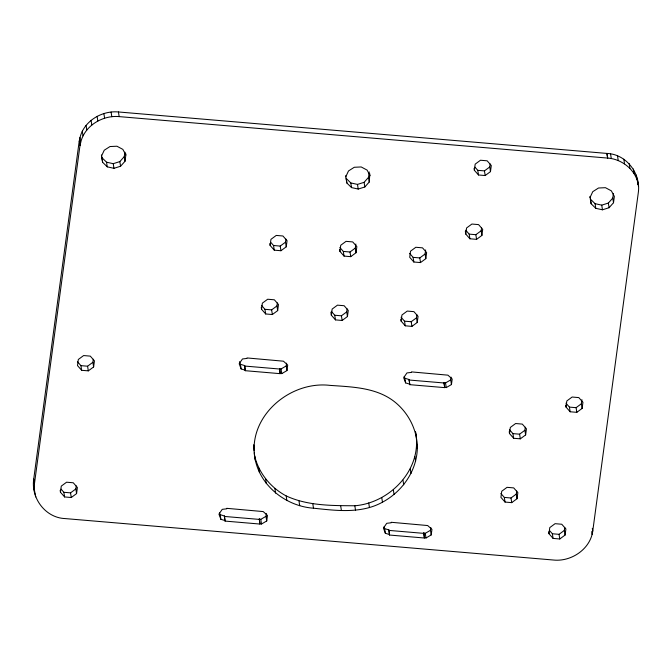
<?xml version="1.0" encoding="UTF-8"?>
<svg xmlns="http://www.w3.org/2000/svg" width="672" height="672" viewBox="0 0 672 672"><rect width="100%" height="100%" fill="white"/><g stroke="black" fill="none" stroke-linecap="round" stroke-linejoin="round"><path stroke-width="1.01" d="M79.439 140.918C81.547 122.59 100.783 110.275 118.432 111.964L606.942 153.426C626.464 154.165 641.155 173.712 638.266 192.948L592.754 531.098C590.344 548.999 571.41 561.893 553.568 560.036L65.058 518.574C45.536 517.835 30.845 498.288 33.734 479.052L79.246 140.902L80.17 145.572L79.246 140.902M34.331 490.409L34.457 483.706L79.976 145.555M637.619 184.464L637.669 181.591M80.17 145.572C82.278 127.243 101.514 114.929 119.162 116.609L607.673 158.08C622.331 159.079 637.056 170.713 638.4 186.245M60.455 492.232L61.278 486.125L66.578 482.21L73.256 482.773L77.389 487.494L76.574 493.592L71.266 497.515L64.596 496.944L60.455 492.232L60.161 490.367M76.574 493.592L75.844 488.947L76.255 485.89M93.618 366.946L94.441 360.847L90.3 356.126L83.622 355.555L78.322 359.478L77.498 365.576L81.64 370.297L88.318 370.86L93.618 366.946L92.887 362.292L93.299 359.243M125.009 161.272L125.849 154.98L122.842 149.369L116.936 146.227L110.006 146.538L104.252 150.217L101.497 156.089L102.623 162.288L107.268 166.849L113.963 168.328L120.574 166.244L125.009 161.272L124.278 156.618L124.883 152.124M266.364 513.551L265.986 516.314L260.786 519.364L259.283 518.91L259.946 524.051L225.053 521.086L224.389 515.945L220.156 514.668L219.509 512.938M286.608 363.166L286.23 365.929L281.03 368.987L279.527 368.525L280.19 373.666L245.297 370.7L244.633 365.568L240.4 364.291L239.425 361.679M225.053 521.086L224.389 515.945M245.297 370.7L244.633 365.568M261.542 309.246L262.366 303.148L267.666 299.233L274.344 299.796L278.485 304.517L277.662 310.615L272.362 314.53L265.684 313.967L261.542 309.246L261.248 307.39M270.127 245.448L270.95 239.341L276.251 235.427L282.929 235.99L287.07 240.71L286.247 246.817L280.946 250.732L274.268 250.16L270.127 245.448L269.842 243.583M255.326 460.345C246.137 417.841 289.17 380.512 330.028 385.384C352.674 386.988 377.513 387.425 395.85 402.83C409.198 414.078 417.446 430.87 417.346 448.409C416.665 471.131 402.2 491.593 382.469 502.194C361.259 513.904 336.496 510.628 313.496 508.2C284.189 506.15 256.276 482.983 254.318 452.735M277.662 310.615L276.931 305.962L277.343 302.912M286.247 246.817L285.524 242.164L285.936 239.106M259.946 524.051L259.283 518.91M280.19 373.666L279.527 368.525M260.014 523.564L261.517 524.017L266.717 520.968L267.464 515.432L263.197 511.577L226.766 508.326L226.708 508.813L222.23 509.351L218.929 514.114L220.886 519.322L225.12 520.598M280.249 373.178L281.761 373.632L286.961 370.583L287.708 365.047L283.433 361.192L247.01 357.941L246.943 358.428L242.474 358.966L239.173 363.728L241.13 368.945L245.356 370.222M331.33 315.176L332.153 309.07L337.453 305.155L344.131 305.718L348.272 310.439L347.449 316.546L342.149 320.46L335.471 319.889L331.33 315.176L330.893 312.379M339.914 251.37L340.738 245.263L346.038 241.349L352.716 241.92L356.857 246.632L356.034 252.739L350.734 256.654L344.056 256.091L339.914 251.37L339.629 249.505M347.449 316.546L346.718 311.892L347.13 308.834M356.034 252.739L355.312 248.086L355.858 244.02M345.668 175.72L346.878 183.028L351.523 187.589L358.218 189.059L364.829 186.976L369.256 182.003L368.533 177.349L369.256 171.956M369.256 182.003L369.81 173.846M401.117 321.098L401.94 314.992L407.24 311.077L413.918 311.648L418.06 316.361L417.236 322.468L411.936 326.382L405.258 325.811L401.117 321.098L400.823 319.234M417.236 322.468L416.506 317.814L416.917 314.765M425.821 258.661L426.644 252.563L422.503 247.842L415.825 247.271L410.525 251.194L409.702 257.292L413.843 262.013L420.521 262.576L425.821 258.661L425.09 254.008L425.645 249.942M430.853 527.512L430.475 530.284L425.275 533.333L423.772 532.871L424.435 538.012L389.542 535.046L388.878 529.914L384.644 528.637L383.998 526.898M451.088 377.126L450.719 379.898L445.519 382.948L444.007 382.494L444.671 387.626L409.777 384.67L409.114 379.529L404.888 378.252L404.233 376.513M389.542 535.046L388.878 529.914M409.777 384.67L409.114 379.529M254.596 455.692C258.594 473.012 270.606 487.578 286.163 495.919C307.482 505.806 331.766 505.63 354.833 505.764C390.508 502.858 423.007 468.712 415.481 431.936M424.435 538.012L423.772 532.871M444.671 387.626L444.007 382.494M465.772 234.066L466.595 227.959L471.895 224.045L478.573 224.608L482.706 229.328L481.891 235.435L476.582 239.35L469.913 238.778L465.772 234.066L465.335 231.269M474.356 170.26L475.18 164.153L480.48 160.238L487.158 160.81L491.299 165.522L490.476 171.629L485.176 175.543L478.498 174.98L474.356 170.26L474.062 168.395M424.494 537.524L426.006 537.986L431.206 534.929L431.953 529.393L427.678 525.546L391.255 522.287L391.188 522.774L386.719 523.312L383.418 528.074L385.375 533.291L389.6 534.568M444.738 387.148L446.25 387.601L451.45 384.552L452.197 379.016L447.922 375.161L411.499 371.902L411.432 372.389L406.963 372.926L403.662 377.689L405.619 382.906L409.844 384.182M481.891 235.435L481.16 230.782L481.572 227.724M490.476 171.629L489.745 166.975L490.157 163.926M509.502 433.549L510.325 427.442L515.626 423.528L522.304 424.099L526.445 428.812L525.622 434.918L520.321 438.833L513.643 438.27L509.502 433.549L509.208 431.684M517.028 498.725L517.852 492.618L513.71 487.897L507.041 487.334L501.732 491.249L500.917 497.356L505.05 502.068L511.728 502.639L517.028 498.725L516.306 494.071L516.718 491.014M525.622 434.918L524.891 430.265L525.302 427.216M548.957 533.694L549.78 527.596L555.08 523.681L561.758 524.244L565.9 528.965L565.076 535.063L559.776 538.978L553.098 538.415L548.957 533.694L548.671 531.838M566.009 407.047L566.832 400.94L572.132 397.026L578.81 397.597L582.943 402.31L582.128 408.416L576.82 412.331L570.15 411.768L566.009 407.047L565.715 405.191M565.076 535.063L564.346 530.41L564.757 527.36M582.128 408.416L581.398 403.763L581.944 399.697M589.915 196.451L591.133 203.759L595.778 208.32L602.465 209.798L609.076 207.715L613.511 202.734L612.78 198.08L613.385 193.586M613.511 202.734L614.359 196.442L611.352 190.84L605.447 187.69L598.508 188.009L592.754 191.688L590.008 197.56M345.752 176.828L348.499 170.957L354.262 167.278L361.192 166.958L367.097 170.1L370.104 175.711M101.413 154.98L101.892 157.643L106.546 162.204L113.232 163.674L119.843 161.591L124.278 156.618M346.878 183.028L346.147 178.374L350.792 182.935L357.487 184.405L364.098 182.33L368.533 177.349M591.133 203.759L590.402 199.105L595.048 203.666L601.742 205.145L608.353 203.062L612.78 198.08M77.465 361.712L80.909 365.644L87.587 366.206L92.887 362.292M270.782 242.365L273.546 245.507L280.216 246.078L285.524 242.164M261.5 305.382L264.953 309.313L271.631 309.876L276.931 305.962M339.881 247.506L343.333 251.437L350.003 252L355.312 248.086M475.012 167.177L477.767 170.327L484.445 170.89L489.745 166.975M61.102 489.149L63.865 492.29L70.543 492.862L75.844 488.947M331.288 311.304L334.74 315.235L341.418 315.806L346.718 311.892M409.668 253.428L413.112 257.359L419.79 257.922L425.09 254.008M465.73 230.194L469.182 234.125L475.86 234.696L481.16 230.782M401.075 317.234L404.527 321.166L411.205 321.728L416.506 317.814M509.46 429.685L512.912 433.616L519.59 434.179L524.891 430.265M565.967 403.183L569.419 407.114L576.097 407.677L581.398 403.763M500.875 493.483L504.328 497.414L510.997 497.986L516.306 494.071M549.612 530.62L552.367 533.761L559.045 534.324L564.346 530.41M244.566 366.047L279.46 369.012M409.055 380.016L443.948 382.973M224.322 516.432L259.216 519.397M388.811 530.393L423.704 533.358M33.6 485.755L35.725 496.936M636.275 175.064L636.997 179.718M633.402 168.974L634.133 173.628M629.185 163.607L629.916 168.26M623.809 159.18L624.54 163.834M617.518 155.904L618.24 160.558M610.562 153.913L611.293 158.567M606.942 153.426L607.673 158.08M606.917 153.602L607.648 158.256M608.353 203.062L609.076 207.715M601.742 205.145L602.465 209.798M595.048 203.666L595.778 208.32M576.097 407.677L576.82 412.331M592.318 528.31L592.754 531.098M591.671 531.628L592.108 534.416M569.419 407.114L570.15 411.768M559.045 534.324L559.776 538.978M552.367 533.761L553.098 538.415M484.445 170.89L485.176 175.543M519.59 434.179L520.321 438.833M477.767 170.327L478.498 174.98M512.912 433.616L513.643 438.27M475.86 234.696L476.582 239.35M510.997 497.986L511.728 502.639M469.182 234.125L469.913 238.778M504.328 497.414L505.05 502.068M450.719 379.898L451.45 384.552M445.519 382.948L446.25 387.601M419.79 257.922L420.521 262.576M413.112 257.359L413.843 262.013M411.205 321.728L411.936 326.382M404.527 321.166L405.258 325.811M415.531 431.886L416.119 435.607M430.475 530.284L431.206 534.929M416.615 443.764L417.346 448.409M404.888 378.252L405.619 382.906M414.884 456.599L415.615 461.252M425.275 533.333L426.006 537.986M410.281 468.905L411.004 473.558M364.098 182.33L364.829 186.976M357.487 184.405L358.218 189.059M402.99 480.152L403.712 484.806M350.792 182.935L351.523 187.589M393.338 489.838L394.061 494.491M350.003 252L350.734 256.654M343.333 251.437L344.056 256.091M381.746 497.54L382.469 502.194M384.644 528.637L385.375 533.291M341.418 315.806L342.149 320.46M368.718 502.925L369.449 507.578M334.74 315.235L335.471 319.889M354.833 505.764L355.555 510.418M340.687 505.915L341.41 510.569M280.216 246.078L280.946 250.732M273.546 245.507L274.268 250.16M312.766 503.546L313.496 508.2M286.23 365.929L286.961 370.583M281.03 368.987L281.761 373.632M271.631 309.876L272.362 314.53M298.981 501.018L299.712 505.672M264.953 309.313L265.684 313.967M286.163 495.919L286.894 500.573M274.865 488.468L275.596 493.122M265.591 478.993L266.314 483.647M258.728 467.905L259.459 472.559M265.986 516.314L266.717 520.968M253.663 444.746L254.1 447.544M240.4 364.291L241.13 368.945M260.786 519.364L261.517 524.017M220.156 514.668L220.886 519.322M125.563 153.115L125.849 154.98M118.432 111.964L119.162 116.609M119.843 161.591L120.574 166.244M111.09 112.039L111.812 116.693M113.232 163.674L113.963 168.328M103.874 113.509L104.597 118.163M106.546 162.204L107.268 166.849M97.104 116.315L97.835 120.96M101.892 157.643L102.623 162.288M91.081 120.313L91.812 124.967M86.066 125.345L86.797 129.998M82.286 131.183L83.009 135.836M79.892 137.584L80.615 142.237M87.587 366.206L88.318 370.86M80.909 365.644L81.64 370.297M70.543 492.862L71.266 497.515M63.865 492.29L64.596 496.944M33.734 479.052L34.457 483.706M253.655 445.838L254.125 450.769"/></g></svg>
